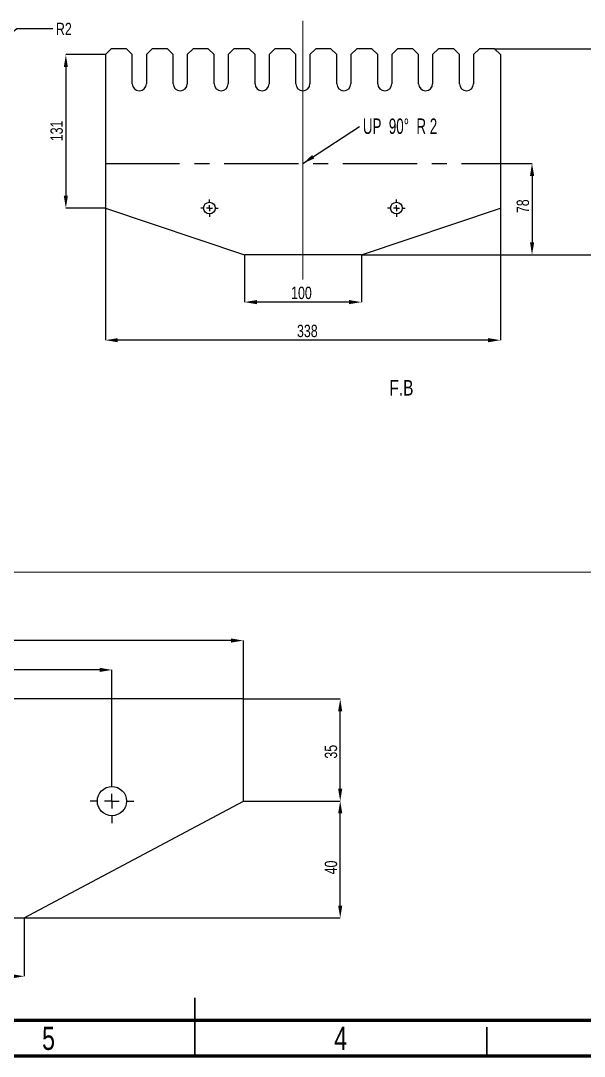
# Model space of a CAD drawing. Header units: millimetres. Extents: x 15 to 1266, y -324 to 294.
# Drawn here: x 614.4 to 710.8, y -324 to -146.6 of the extents above; entities that cross this region are included whole.
import ezdxf

# ---------------------------------------------------------------- set-up
doc = ezdxf.new("R2010")
doc.units = ezdxf.units.MM
doc.header["$PDSIZE"] = -1
doc.linetypes.add('CENTERX2', pattern=[20.32, 12.7, -2.54, 2.54, -2.54])
doc.layers.add('FORMAT', color=7, linetype='Continuous')
doc.styles.add('SLDTEXTSTYLE0', font='TXT', dxfattribs={"width": 0.75})
doc.styles.add('SLDTEXTSTYLE14', font='TXT', dxfattribs={"width": 0.645833})
doc.dimstyles.new('SLDDIMSTYLE1', dxfattribs={"dimtxt": 0.18, "dimasz": 2.116667, "dimexe": 0, "dimexo": 0.0625, "dimgap": 0, "dimtad": 0, "dimtih": 1, "dimtoh": 1, "dimdec": 0, "dimrnd": 1e-09, "dimzin": 0, "dimdsep": 46, "dimtxsty": 'Standard', "dimsah": 1, "dimcen": 0.09, "dimadec": 0, "dimazin": 0, "dimtfac": 2.116667, "dimtdec": 0, "dimtofl": 0, "dimtmove": 0, "dimatfit": 3, "dimfxl": 1, "dimfrac": 2, "dimtolj": 1, "dimtzin": 0, "dimarcsym": 0})
doc.dimstyles.new('SLDDIMSTYLE20', dxfattribs={"dimtxt": 2.116667, "dimasz": 2.116667, "dimexe": 0, "dimexo": 0.0625, "dimgap": 0.529167, "dimtad": 1, "dimdec": 0, "dimlfac": 2, "dimrnd": 1e-09, "dimzin": 12, "dimdsep": 46, "dimtxsty": 'SLDTEXTSTYLE0', "dimsah": 1, "dimcen": 0.09, "dimadec": 0, "dimazin": 3, "dimtfac": 1, "dimtdec": 0, "dimtofl": 0, "dimtmove": 0, "dimatfit": 3, "dimfxl": 1, "dimfrac": 2, "dimtolj": 1, "dimtzin": 12, "dimarcsym": 0})
doc.dimstyles.new('SLDDIMSTYLE23', dxfattribs={"dimtxt": 2.116667, "dimasz": 2.116667, "dimexe": 0, "dimexo": 0.0625, "dimgap": 0.529167, "dimtad": 0, "dimtih": 1, "dimtoh": 1, "dimdec": 0, "dimlfac": 5, "dimrnd": 1e-09, "dimzin": 12, "dimdsep": 46, "dimtxsty": 'SLDTEXTSTYLE0', "dimsah": 1, "dimcen": 0, "dimadec": 0, "dimazin": 3, "dimtfac": 1, "dimtdec": 0, "dimtofl": 0, "dimtmove": 0, "dimatfit": 3, "dimfxl": 1, "dimfrac": 2, "dimtolj": 1, "dimtzin": 12, "dimarcsym": 0})
doc.dimstyles.new('SLDDIMSTYLE7', dxfattribs={"dimtxt": 2.116667, "dimasz": 2.116667, "dimexe": 0, "dimexo": 0.0625, "dimgap": 0.529167, "dimtad": 1, "dimdec": 0, "dimlfac": 5, "dimrnd": 1e-09, "dimzin": 12, "dimdsep": 46, "dimtxsty": 'SLDTEXTSTYLE0', "dimsah": 1, "dimcen": 0.09, "dimadec": 0, "dimazin": 3, "dimtfac": 1, "dimtdec": 0, "dimtofl": 0, "dimtmove": 0, "dimatfit": 3, "dimfxl": 1, "dimfrac": 2, "dimtolj": 1, "dimtzin": 12, "dimarcsym": 0})

# ---------------------------------------------------------------- blocks, each defined once
blk = doc.blocks.new('*D797')
at = {"layer": 'Defpoints', "color": 0}
for p in [(605.54, -154.68), (605.85, -154.43)]:
    blk.add_point(p, dxfattribs=at)
at = {"layer": 'FORMAT', "color": 0, "lineweight": -2}
for p, q in [((613.75, -148.03), (607.49, -153.09)), ((619.89, -148.03), (613.75, -148.03))]:
    blk.add_line(p, q, dxfattribs=at)
at = {"layer": 'FORMAT', "color": 0}
blk.add_solid([(607.27, -152.82), (607.72, -153.37), (605.85, -154.43)], dxfattribs=at)
at = {"layer": 'FORMAT', "color": 0, "insert": (620.42, -146.97), "char_height": 2.117, "attachment_point": 1, "style": 'SLDTEXTSTYLE0'}
blk.add_mtext('\\A1;R2', dxfattribs=at)
blk = doc.blocks.new('*D767')
at = {"layer": 'Defpoints', "color": 0}
for p in [(628.9, -178.71), (696.5, -178.71), (628.9, -201.33)]:
    blk.add_point(p, dxfattribs=at)
at = {"layer": 'FORMAT', "color": 0, "lineweight": -2}
for p, q in [((628.9, -178.77), (628.9, -201.33)), ((696.5, -178.77), (696.5, -201.33)), ((694.38, -201.33), (631.01, -201.33))]:
    blk.add_line(p, q, dxfattribs=at)
at = {"layer": 'FORMAT', "color": 0}
for points in [[(631.01, -200.98), (631.01, -201.69), (628.9, -201.33)], [(694.38, -200.98), (694.38, -201.69), (696.5, -201.33)]]:
    blk.add_solid(points, dxfattribs=at)
at = {"layer": 'FORMAT', "color": 0, "insert": (663.45, -198.69), "char_height": 2.117, "attachment_point": 2, "style": 'SLDTEXTSTYLE0'}
blk.add_mtext('\\A1;338', dxfattribs=at)
blk = doc.blocks.new('*D768')
at = {"layer": 'Defpoints', "color": 0}
for p in [(695.5, -151.43), (725.5, -151.43), (672.7, -186.71)]:
    blk.add_point(p, dxfattribs=at)
at = {"layer": 'FORMAT', "color": 0, "lineweight": -2}
for p, q in [((695.56, -151.43), (725.5, -151.43)), ((725.5, -184.59), (725.5, -153.55)), ((672.76, -186.71), (725.5, -186.71))]:
    blk.add_line(p, q, dxfattribs=at)
at = {"layer": 'FORMAT', "color": 0}
for points in [[(725.14, -153.55), (725.85, -153.55), (725.5, -151.43)], [(725.14, -184.59), (725.85, -184.59), (725.5, -186.71)]]:
    blk.add_solid(points, dxfattribs=at)
at = {"layer": 'FORMAT', "color": 0, "insert": (722.85, -165.18), "char_height": 2.117, "attachment_point": 2, "rotation": 90, "style": 'SLDTEXTSTYLE0'}
blk.add_mtext('\\A1;176', dxfattribs=at)
blk = doc.blocks.new('*D769')
at = {"layer": 'Defpoints', "color": 0}
for p in [(696.5, -171.07), (672.7, -186.71), (701.91, -186.71)]:
    blk.add_point(p, dxfattribs=at)
at = {"layer": 'FORMAT', "color": 0, "lineweight": -2}
for p, q in [((696.56, -171.07), (701.91, -171.07)), ((701.91, -173.19), (701.91, -184.59)), ((672.76, -186.71), (701.91, -186.71))]:
    blk.add_line(p, q, dxfattribs=at)
at = {"layer": 'FORMAT', "color": 0}
for points in [[(701.56, -173.19), (702.27, -173.19), (701.91, -171.07)], [(701.56, -184.59), (702.27, -184.59), (701.91, -186.71)]]:
    blk.add_solid(points, dxfattribs=at)
at = {"layer": 'FORMAT', "color": 0, "insert": (699.27, -178.39), "char_height": 2.117, "attachment_point": 2, "rotation": 90, "style": 'SLDTEXTSTYLE0'}
blk.add_mtext('\\A1;78', dxfattribs=at)
blk = doc.blocks.new('*D770')
at = {"layer": 'Defpoints', "color": 0}
for p in [(652.7, -186.71), (672.7, -186.71), (652.7, -194.81)]:
    blk.add_point(p, dxfattribs=at)
at = {"layer": 'FORMAT', "color": 0, "lineweight": -2}
for p, q in [((652.7, -186.77), (652.7, -194.81)), ((672.7, -186.77), (672.7, -194.81)), ((670.58, -194.81), (654.81, -194.81))]:
    blk.add_line(p, q, dxfattribs=at)
at = {"layer": 'FORMAT', "color": 0}
for points in [[(654.81, -194.46), (654.81, -195.17), (652.7, -194.81)], [(670.58, -194.46), (670.58, -195.17), (672.7, -194.81)]]:
    blk.add_solid(points, dxfattribs=at)
at = {"layer": 'FORMAT', "color": 0, "insert": (662.44, -192.17), "char_height": 2.117, "attachment_point": 2, "style": 'SLDTEXTSTYLE0'}
blk.add_mtext('\\A1;100', dxfattribs=at)
blk = doc.blocks.new('*D771')
at = {"layer": 'Defpoints', "color": 0}
for p in [(628.9, -152.43), (622.12, -178.71), (628.9, -178.71)]:
    blk.add_point(p, dxfattribs=at)
at = {"layer": 'FORMAT', "color": 0, "lineweight": -2}
for p, q in [((628.83, -152.43), (622.12, -152.43)), ((622.12, -154.55), (622.12, -176.59)), ((628.83, -178.71), (622.12, -178.71))]:
    blk.add_line(p, q, dxfattribs=at)
at = {"layer": 'FORMAT', "color": 0}
for points in [[(621.77, -154.55), (622.47, -154.55), (622.12, -152.43)], [(621.77, -176.59), (622.47, -176.59), (622.12, -178.71)]]:
    blk.add_solid(points, dxfattribs=at)
at = {"layer": 'FORMAT', "color": 0, "insert": (619.48, -165.49), "char_height": 2.117, "attachment_point": 2, "rotation": 90, "style": 'SLDTEXTSTYLE0'}
blk.add_mtext('\\A1;131', dxfattribs=at)
blk = doc.blocks.new('SW_NOTE_0_62')
at = {"layer": 'FORMAT', "color": 0, "insert": (0.59, 1.35), "char_height": 2.6458, "attachment_point": 1, "style": 'SLDTEXTSTYLE14'}
blk.add_mtext('UP  90°  R 2', dxfattribs=at)
blk = doc.blocks.new('SW_CENTERMARKSYMBOL_353')
at = {"layer": 'FORMAT', "color": 0}
for p, q in [((-1, 0), (-1.5, 0)), ((0, 0), (-0.5, 0)), ((0, 1), (0, 1.5)), ((0, 0), (0, 0.5)), ((0, 0), (0, -0.5)), ((0, 0), (0.5, 0)), ((1, 0), (1.5, 0)), ((0, -1), (0, -1.5))]:
    blk.add_line(p, q, dxfattribs=at)
blk = doc.blocks.new('SW_CENTERMARKSYMBOL_354')
at = {"layer": 'FORMAT', "color": 0}
for p, q in [((-1, 0), (-1.5, 0)), ((0, 0), (-0.5, 0)), ((0, 1), (0, 1.5)), ((0, 0), (0, 0.5)), ((0, 0), (0, -0.5)), ((0, 0), (0.5, 0)), ((1, 0), (1.5, 0)), ((0, -1), (0, -1.5))]:
    blk.add_line(p, q, dxfattribs=at)
blk = doc.blocks.new('SW_CENTERMARKSYMBOL_355')
at = {"layer": 'FORMAT', "color": 0}
for p, q in [((-1, 0), (-1.5, 0)), ((0, 0), (-0.5, 0)), ((0, 1), (0, 1.5)), ((0, 0), (0, 0.5)), ((0, 0), (0, -0.5)), ((0, 0), (0.5, 0)), ((1, 0), (1.5, 0)), ((0, -1), (0, -1.5))]:
    blk.add_line(p, q, dxfattribs=at)
blk = doc.blocks.new('SW_CENTERMARKSYMBOL_356')
at = {"layer": 'FORMAT', "color": 0}
for p, q in [((-1, 0), (-1.5, 0)), ((0, 0), (-0.5, 0)), ((0, 1), (0, 1.5)), ((0, 0), (0, 0.5)), ((0, 0), (0, -0.5)), ((0, 0), (0.5, 0)), ((1, 0), (1.5, 0)), ((0, -1), (0, -1.5))]:
    blk.add_line(p, q, dxfattribs=at)
blk = doc.blocks.new('*D772')
at = {"layer": 'Defpoints', "color": 0}
for p in [(527.51, -252.78), (527.51, -262.78), (652.51, -262.78)]:
    blk.add_point(p, dxfattribs=at)
at = {"layer": 'FORMAT', "color": 0, "lineweight": -2}
for p, q in [((527.51, -262.71), (527.51, -252.78)), ((650.39, -252.78), (529.63, -252.78)), ((652.51, -262.71), (652.51, -252.78))]:
    blk.add_line(p, q, dxfattribs=at)
at = {"layer": 'FORMAT', "color": 0}
for points in [[(529.63, -252.42), (529.63, -253.13), (527.51, -252.78)], [(650.39, -252.42), (650.39, -253.13), (652.51, -252.78)]]:
    blk.add_solid(points, dxfattribs=at)
at = {"layer": 'FORMAT', "color": 0, "insert": (590.77, -250.13), "char_height": 2.117, "attachment_point": 2, "style": 'SLDTEXTSTYLE0'}
blk.add_mtext('\\A1;250', dxfattribs=at)
blk = doc.blocks.new('*D773')
at = {"layer": 'Defpoints', "color": 0}
for p in [(652.51, -262.78), (669.08, -262.78), (652.51, -280.28)]:
    blk.add_point(p, dxfattribs=at)
at = {"layer": 'FORMAT', "color": 0, "lineweight": -2}
for p, q in [((652.57, -262.78), (669.08, -262.78)), ((669.08, -278.16), (669.08, -264.89)), ((652.57, -280.28), (669.08, -280.28))]:
    blk.add_line(p, q, dxfattribs=at)
at = {"layer": 'FORMAT', "color": 0}
for points in [[(668.72, -264.89), (669.43, -264.89), (669.08, -262.78)], [(668.72, -278.16), (669.43, -278.16), (669.08, -280.28)]]:
    blk.add_solid(points, dxfattribs=at)
at = {"layer": 'FORMAT', "color": 0, "insert": (666.43, -271.82), "char_height": 2.117, "attachment_point": 2, "rotation": 90, "style": 'SLDTEXTSTYLE0'}
blk.add_mtext('\\A1;35', dxfattribs=at)
blk = doc.blocks.new('*D774')
at = {"layer": 'Defpoints', "color": 0}
for p in [(565.01, -300.28), (615.01, -300.28), (615.01, -310.28)]:
    blk.add_point(p, dxfattribs=at)
at = {"layer": 'FORMAT', "color": 0, "lineweight": -2}
for p, q in [((565.01, -300.34), (565.01, -310.28)), ((615.01, -300.34), (615.01, -310.28)), ((567.13, -310.28), (612.89, -310.28))]:
    blk.add_line(p, q, dxfattribs=at)
at = {"layer": 'FORMAT', "color": 0}
for points in [[(567.13, -309.92), (567.13, -310.63), (565.01, -310.28)], [(612.89, -309.92), (612.89, -310.63), (615.01, -310.28)]]:
    blk.add_solid(points, dxfattribs=at)
at = {"layer": 'FORMAT', "color": 0, "insert": (590.77, -307.63), "char_height": 2.117, "attachment_point": 2, "style": 'SLDTEXTSTYLE0'}
blk.add_mtext('\\A1;100', dxfattribs=at)
blk = doc.blocks.new('*D775')
at = {"layer": 'Defpoints', "color": 0}
for p in [(652.51, -280.28), (669.08, -280.28), (615.01, -300.28)]:
    blk.add_point(p, dxfattribs=at)
at = {"layer": 'FORMAT', "color": 0, "lineweight": -2}
for p, q in [((652.57, -280.28), (669.08, -280.28)), ((669.08, -298.16), (669.08, -282.39)), ((615.07, -300.28), (669.08, -300.28))]:
    blk.add_line(p, q, dxfattribs=at)
at = {"layer": 'FORMAT', "color": 0}
for points in [[(668.72, -282.39), (669.43, -282.39), (669.08, -280.28)], [(668.72, -298.16), (669.43, -298.16), (669.08, -300.28)]]:
    blk.add_solid(points, dxfattribs=at)
at = {"layer": 'FORMAT', "color": 0, "insert": (666.43, -291.64), "char_height": 2.117, "attachment_point": 2, "rotation": 90, "style": 'SLDTEXTSTYLE0'}
blk.add_mtext('\\A1;40', dxfattribs=at)
blk = doc.blocks.new('*D778')
at = {"layer": 'Defpoints', "color": 0}
for p in [(550.01, -257.81), (550.01, -276.53), (630.01, -276.53)]:
    blk.add_point(p, dxfattribs=at)
at = {"layer": 'FORMAT', "color": 0, "lineweight": -2}
for p, q in [((550.01, -276.46), (550.01, -257.81)), ((627.89, -257.81), (552.13, -257.81)), ((630.01, -276.46), (630.01, -257.81))]:
    blk.add_line(p, q, dxfattribs=at)
at = {"layer": 'FORMAT', "color": 0}
for points in [[(552.13, -257.45), (552.13, -258.16), (550.01, -257.81)], [(627.89, -257.45), (627.89, -258.16), (630.01, -257.81)]]:
    blk.add_solid(points, dxfattribs=at)
at = {"layer": 'FORMAT', "color": 0, "insert": (590.77, -255.16), "char_height": 2.117, "attachment_point": 2, "style": 'SLDTEXTSTYLE0'}
blk.add_mtext('\\A1;160', dxfattribs=at)
blk = doc.blocks.new('SW_CENTERMARKSYMBOL_358')
at = {"layer": 'FORMAT', "color": 0}
for p, q in [((0, 2.5), (0, 3.75)), ((-2.5, 0), (-3.75, 0)), ((0, 0), (-1.25, 0)), ((0, 0), (0, 1.25)), ((0, 0), (0, -1.25)), ((0, 0), (1.25, 0)), ((2.5, 0), (3.75, 0)), ((0, -2.5), (0, -3.75))]:
    blk.add_line(p, q, dxfattribs=at)

msp = doc.modelspace()

# ---------------------------------------------------------------- linework, layer by layer
at = {"color": 7, "linetype": 'Continuous', "lineweight": 25}
for p, q in [((629.8973097, -151.4304018), (628.8973097, -152.4304038)), ((628.8973097, -152.4304038), (628.8973097, -178.7100485)), ((632.4973096, -151.4304018), (629.8973097, -151.4304018)), ((633.4973097, -152.4304038), (632.4973096, -151.4304018)), ((633.4973097, -157.430402), (633.4973097, -152.4304038)), ((636.8973096, -151.4304018), (635.8973098, -152.4304038)), ((635.8973098, -152.4304038), (635.8973098, -157.430402)), ((639.4973096, -151.4304018), (636.8973096, -151.4304018)), ((640.4973094, -152.4304038), (639.4973096, -151.4304018)), ((640.4973094, -157.430402), (640.4973094, -152.4304038)), ((643.8973103, -151.4304018), (642.8973098, -152.4304038)), ((642.8973098, -152.4304038), (642.8973098, -157.430402)), ((646.4973096, -151.4304018), (643.8973103, -151.4304018)), ((647.4973102, -152.4304038), (646.4973096, -151.4304018)), ((647.4973102, -157.430402), (647.4973102, -152.4304038)), ((650.8973096, -151.4304018), (649.8973091, -152.4304038)), ((649.8973091, -152.4304038), (649.8973091, -157.430402)), ((653.4973104, -151.4304018), (650.8973096, -151.4304018)), ((654.4973109, -152.4304038), (653.4973104, -151.4304018)), ((654.4973109, -157.430402), (654.4973109, -152.4304038)), ((657.8973089, -151.4304018), (656.8973099, -152.4304038)), ((656.8973099, -152.4304038), (656.8973099, -157.430402)), ((660.4973112, -151.4304018), (657.8973089, -151.4304018)), ((661.4973102, -152.4304038), (660.4973112, -151.4304018)), ((661.4973102, -157.430402), (661.4973102, -152.4304038)), ((664.8973112, -151.4304018), (663.8973091, -152.4304038)), ((663.8973091, -152.4304038), (663.8973091, -157.430402)), ((667.4973105, -151.4304018), (664.8973112, -151.4304018)), ((668.4973095, -152.4304038), (667.4973105, -151.4304018)), ((668.4973095, -157.430402), (668.4973095, -152.4304038)), ((671.8973104, -151.4304018), (670.8973084, -152.4304038)), ((670.8973084, -152.4304038), (670.8973084, -157.430402)), ((674.4973098, -151.4304018), (671.8973104, -151.4304018)), ((675.4973088, -152.4304038), (674.4973098, -151.4304018)), ((675.4973088, -157.430402), (675.4973088, -152.4304038)), ((678.8973097, -151.4304018), (677.8973107, -152.4304038)), ((677.8973107, -152.4304038), (677.8973107, -157.430402)), ((681.497312, -151.4304018), (678.8973097, -151.4304018)), ((682.4973111, -152.4304038), (681.497312, -151.4304018)), ((682.4973111, -157.430402), (682.4973111, -152.4304038)), ((685.897309, -151.4304018), (684.89731, -152.4304038)), ((684.89731, -152.4304038), (684.89731, -157.430402)), ((688.4973113, -151.4304018), (685.897309, -151.4304018)), ((689.4973104, -152.4304038), (688.4973113, -151.4304018)), ((689.4973104, -157.430402), (689.4973104, -152.4304038)), ((692.8973083, -151.4304018), (691.8973093, -152.4304038)), ((691.8973093, -152.4304038), (691.8973093, -157.430402)), ((695.4973106, -151.4304018), (692.8973083, -151.4304018)), ((696.4973096, -152.4304038), (695.4973106, -151.4304018)), ((696.4973096, -152.4304038), (696.4973096, -178.7100485)), ((628.8973097, -178.7100485), (652.6973103, -186.7100483)), ((672.6973091, -186.7100483), (696.4973096, -178.7100485)), ((672.6973091, -186.7100483), (652.6973103, -186.7100483)), ((652.5111724, -262.7770689), (527.5111724, -262.7770689)), ((652.5111724, -280.2770709), (652.5111724, -262.7770689)), ((615.0111746, -300.2770704), (652.5111724, -280.2770709)), ((565.0111739, -300.2770704), (615.0111746, -300.2770704))]:
    msp.add_line(p, q, dxfattribs=at)
at = {"color": 7, "linetype": 'CENTERX2'}
msp.add_line((628.8973097, -171.0702253), (696.4973097, -171.0702253), dxfattribs=at)
at = {"color": 7, "linetype": 'Continuous', "lineweight": 18}
msp.add_line((449.1931904, -241.0623663), (746.8075993, -241.0623663), dxfattribs=at)
at = {"color": 7, "linetype": 'Continuous', "lineweight": 35}
for p, q in [((644.1931904, -323.9833184), (644.1931904, -313.9813184)), ((644.1931904, -318.9823184), (644.1931904, -323.9823184)), ((694.1931904, -318.9823184), (694.1931904, -323.9823184))]:
    msp.add_line(p, q, dxfattribs=at)
at = {"color": 7, "linetype": 'Continuous', "lineweight": 70}
for p, q in [((838.5956625, -317.8487934), (449.1931904, -317.8487934)), ((844.1931904, -323.9823184), (444.1931904, -323.9823184))]:
    msp.add_line(p, q, dxfattribs=at)
at = {"color": 7, "linetype": 'Continuous', "lineweight": 25}
for centre, radius in [((646.6973097, -178.7100483), 1), ((678.6973097, -178.7100483), 1), ((630.0111739, -280.2770704), 2.5)]:
    msp.add_circle(centre, radius, dxfattribs=at)
for centre in [(634.6973097, -157.4304023), (641.6973097, -157.4304023), (648.6973097, -157.4304023), (655.6973097, -157.4304023), (662.6973097, -157.4304023), (669.6973097, -157.4304023), (676.6973097, -157.4304023), (683.6973097, -157.4304023), (690.6973097, -157.4304023)]:
    msp.add_arc(centre, 1.2, 180, 0, dxfattribs=at)
at = {"layer": 'FORMAT', "linetype": 'CENTERX2', "lineweight": 18, "ltscale": 4}
msp.add_line((662.6973097, -146.6155191), (662.6973097, -190.940584), dxfattribs=at)

# ---------------------------------------------------------------- block references
at = {"layer": 'FORMAT'}
for name, p in [('SW_NOTE_0_62', (672.3649568, -164.7099503)), ('SW_CENTERMARKSYMBOL_353', (646.6973097, -178.7100483)), ('SW_CENTERMARKSYMBOL_355', (646.6973097, -178.7100483)), ('SW_CENTERMARKSYMBOL_354', (678.6973097, -178.7100483)), ('SW_CENTERMARKSYMBOL_356', (678.6973097, -178.7100483)), ('SW_CENTERMARKSYMBOL_358', (630.0111739, -280.2770704))]:
    msp.add_blockref(name, p, dxfattribs=at)

# ---------------------------------------------------------------- texts
at = {"color": 7, "linetype": 'Continuous', "lineweight": 0, "style": 'SLDTEXTSTYLE0'}
for s, insert, char_height, attachment_point in [('F.B', (677.4859417, -208.16517), 2.64583333, 1), ('5', (619.1532274, -318.9221643), 3.96875, 2), ('4', (669.1532274, -318.9221643), 3.96875, 2)]:
    msp.add_mtext(s, dxfattribs=dict(at, insert=insert, char_height=char_height, attachment_point=attachment_point))

# ---------------------------------------------------------------- dimensions: what is measured, and where the dimension line sits
at = {"layer": 'FORMAT'}
dim = msp.add_radius_dim(center=(605.5393568, -154.6780318), mpoint=(605.8501774, -154.4262571), dimstyle='SLDDIMSTYLE23', dxfattribs=at)
dim.commit()
dim.dimension.update_dxf_attribs({"geometry": '*D797', "text_midpoint": (621.7400512, -148.0258562), "dimtype": 164})
for base, p1, p2, dimstyle, picture, middle in [((622.1209656, -178.7100483), (628.8973097, -152.4304023), (628.8973097, -178.7100483), 'SLDDIMSTYLE7', '*D771', (622.1209656, -165.4860132)), ((725.4973097, -151.4304023), (672.6973097, -186.7100483), (695.4973097, -151.4304023), 'SLDDIMSTYLE7', '*D768', (725.4973097, -165.1840905)), ((701.9141378, -186.7100483), (696.4973097, -171.0702253), (672.6973097, -186.7100483), 'SLDDIMSTYLE7', '*D769', (701.9141378, -178.3877311)), ((669.077606, -262.7770704), (652.5111739, -280.2770704), (652.5111739, -262.7770704), 'SLDDIMSTYLE20', '*D773', (669.077606, -271.8243944)), ((669.077606, -280.2770704), (615.0111739, -300.2770704), (652.5111739, -280.2770704), 'SLDDIMSTYLE20', '*D775', (669.077606, -291.6412944))]:
    dim = msp.add_linear_dim(base=base, p1=p1, p2=p2, angle=90, dimstyle=dimstyle, dxfattribs=at)
    dim.commit()
    dim.dimension.update_dxf_attribs({"geometry": picture, "text_midpoint": middle, "dimtype": 160})
for base, p1, p2, dimstyle, picture, middle in [((628.8973097, -201.3340365), (696.4973097, -178.7100483), (628.8973097, -178.7100483), 'SLDDIMSTYLE7', '*D767', (663.4519538, -201.3340365)), ((652.6973097, -194.8136632), (672.6973097, -186.7100483), (652.6973097, -186.7100483), 'SLDDIMSTYLE7', '*D770', (662.4362817, -194.8136632)), ((527.5111739, -252.7770704), (652.5111739, -262.7770704), (527.5111739, -262.7770704), 'SLDDIMSTYLE20', '*D772', (590.7708038, -252.7770704)), ((550.0111739, -257.8061804), (630.0111739, -276.5270704), (550.0111739, -276.5270704), 'SLDDIMSTYLE20', '*D778', (590.7708038, -257.8061804)), ((615.0111739, -310.2770704), (565.0111739, -300.2770704), (615.0111739, -300.2770704), 'SLDDIMSTYLE20', '*D774', (590.7708038, -310.2770704))]:
    dim = msp.add_linear_dim(base=base, p1=p1, p2=p2, dimstyle=dimstyle, dxfattribs=at)
    dim.commit()
    dim.dimension.update_dxf_attribs({"geometry": picture, "text_midpoint": middle, "dimtype": 160})

# ---------------------------------------------------------------- leaders
msp.add_leader([(662.6973097, -171.0702253), (672.3649568, -164.7099503)], dimstyle='SLDDIMSTYLE1', dxfattribs=at)

doc.saveas('drawing.dxf')
